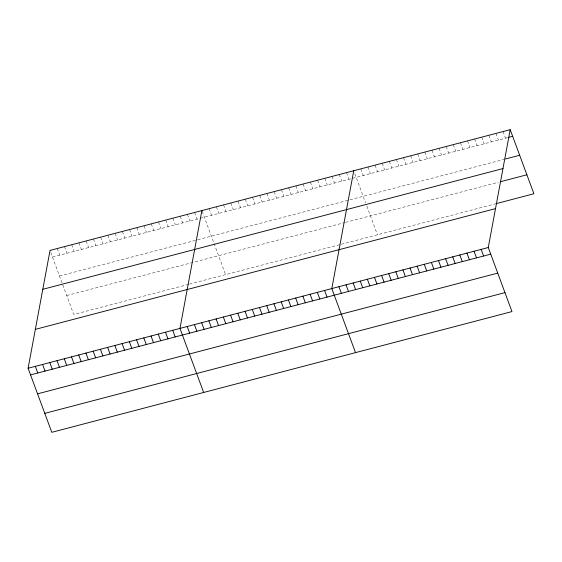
<?xml version="1.0" encoding="UTF-8"?>
<svg xmlns="http://www.w3.org/2000/svg" width="562" height="562" viewBox="0 0 562 562"><rect width="100%" height="100%" fill="white"/><g stroke="black" fill="none" stroke-linecap="round" stroke-linejoin="round"><path stroke-width="0.42" stroke-dasharray="2.81 2.11" d="M52.484 257.059L199.524 218.477M200.325 218.267L507.915 137.557M59.495 276.005L196.89 239.96M197.691 239.749L503.861 159.411M66.716 295.535L344.724 222.587M345.525 222.376L498.445 182.257M188.628 284.337L73.727 314.488L50.032 250.42M189.429 284.126L340.481 244.491M341.289 244.28L495.178 203.901M503.088 131.543L505.547 138.182M495.979 133.412L498.431 140.05M488.87 135.28L491.321 141.912M481.753 137.142L484.212 143.781M474.644 139.011L477.096 145.642M467.535 140.872L469.987 147.511M460.418 142.741L462.877 149.38M453.309 144.61L455.761 151.241M446.193 146.471L448.652 153.11M439.084 148.34L441.542 154.971M431.974 150.209L434.426 156.84M424.858 152.07L427.317 158.709M417.749 153.939L420.207 160.57M410.639 155.8L413.091 162.439M403.523 157.669L405.982 164.308M396.414 159.538L398.865 166.169M389.304 161.399L391.756 168.038M382.188 163.268L384.647 169.9M375.079 165.137L377.531 171.768M367.969 166.998L370.421 173.637M360.853 168.867L363.312 175.499M354.833 173.679L365.616 202.826M366.817 206.078L377.439 234.797M346.515 172.632L348.967 179.264M339.279 174.529L341.738 181.161M332.051 176.426L334.502 183.057M324.822 178.323L327.274 184.954M317.586 180.219L320.045 186.851M310.357 182.116L312.809 188.755M303.122 184.013L305.58 190.651M295.893 185.91L298.352 192.548M288.664 187.806L291.116 194.445M281.429 189.703L283.887 196.342M274.2 191.6L276.652 198.238M266.971 193.497L269.423 200.135M259.735 195.4L262.194 202.032M252.507 197.297L254.958 203.929M245.278 199.194L247.73 205.825M238.042 201.091L240.501 207.722M230.813 202.987L233.265 209.619M223.585 204.884L226.036 211.523M216.349 206.781L218.808 213.419M209.12 208.678L211.572 215.316M202.158 211.312L213.757 242.672M214.059 243.487L225.587 274.642M194.656 212.471L197.107 219.11M187.427 214.368L189.879 221.007M180.191 216.272L182.65 222.903M172.963 218.168L175.414 224.8M165.734 220.065L168.186 226.697M158.498 221.962L160.957 228.593M151.269 223.859L153.721 230.49M144.041 225.755L146.492 232.394M136.805 227.652L139.264 234.291M129.576 229.549L132.028 236.188M122.34 231.446L124.799 238.084M115.112 233.342L117.563 239.981M107.883 235.239L110.335 241.878M100.647 237.136L103.106 243.775M93.418 239.04L95.87 245.671M86.19 240.936L88.641 247.568M78.954 242.833L81.413 249.465M71.725 244.73L74.177 251.362M64.497 246.627L66.948 253.258M57.261 248.523L59.72 255.162"/><path stroke-width="0.84" d="M510.205 129.681L488.273 247.512L511.968 311.58L51.795 432.318L28.1 368.258L50.032 250.42L510.205 129.681L533.9 193.742L495.972 203.697M201.884 210.574L179.959 328.412L203.655 392.473M353.744 170.729L331.812 288.566L355.514 352.634M508.708 137.353L512.656 136.313M505.442 158.997L519.667 155.267M42.796 289.304L502.962 168.565M500.812 181.631L526.889 174.789M35.336 329.367L495.508 208.628M28.1 368.258L488.273 247.512M30.552 374.889L490.724 254.15M37.563 393.843L497.735 273.104M44.784 413.372L504.957 292.626M481.156 249.38L483.615 256.019M474.047 251.249L476.499 257.881M466.938 253.111L469.389 259.749M459.821 254.979L462.28 261.611M452.712 256.848L455.164 263.48M445.603 258.71L448.054 265.348M438.486 260.578L440.945 267.21M431.377 262.44L433.829 269.079M424.268 264.309L426.72 270.947M417.152 266.177L419.61 272.809M410.042 268.039L412.494 274.678M402.933 269.908L405.385 276.539M395.817 271.776L398.275 278.408M388.707 273.638L391.159 280.276M381.598 275.506L384.05 282.138M374.482 277.368L376.94 284.007M367.372 279.237L369.824 285.875M360.263 281.105L362.715 287.737M353.147 282.967L355.606 289.606M346.037 284.836L348.489 291.467M338.921 286.704L341.38 293.336M324.583 290.463L327.035 297.101M317.347 292.359L319.806 298.998M310.119 294.256L312.57 300.895M302.89 296.153L305.342 302.792M295.654 298.057L298.113 304.688M288.425 299.953L290.877 306.585M281.197 301.85L283.648 308.482M273.961 303.747L276.42 310.379M266.732 305.644L269.184 312.275M259.503 307.54L261.955 314.179M252.268 309.437L254.727 316.076M245.039 311.334L247.491 317.973M237.803 313.231L240.262 319.869M230.575 315.127L233.026 321.766M223.346 317.024L225.798 323.663M216.11 318.928L218.569 325.56M208.881 320.825L211.333 327.456M201.653 322.721L204.104 329.353M194.417 324.618L196.876 331.25M187.188 326.515L189.64 333.147M172.724 330.308L175.182 336.947M165.495 332.205L167.947 338.844M158.259 334.102L160.718 340.741M151.03 335.999L153.489 342.637M143.802 337.895L146.253 344.534M136.566 339.799L139.025 346.431M129.337 341.696L131.789 348.328M122.109 343.593L124.56 350.224M114.873 345.49L117.332 352.121M107.644 347.386L110.096 354.018M100.415 349.283L102.867 355.915M93.18 351.18L95.638 357.818M85.951 353.077L88.403 359.715M78.722 354.973L81.174 361.612M71.486 356.87L73.945 363.509M64.258 358.767L66.709 365.405M57.022 360.663L59.481 367.302M49.793 362.567L52.245 369.199M42.564 364.464L45.016 371.096M35.329 366.361L37.787 372.992"/></g></svg>
